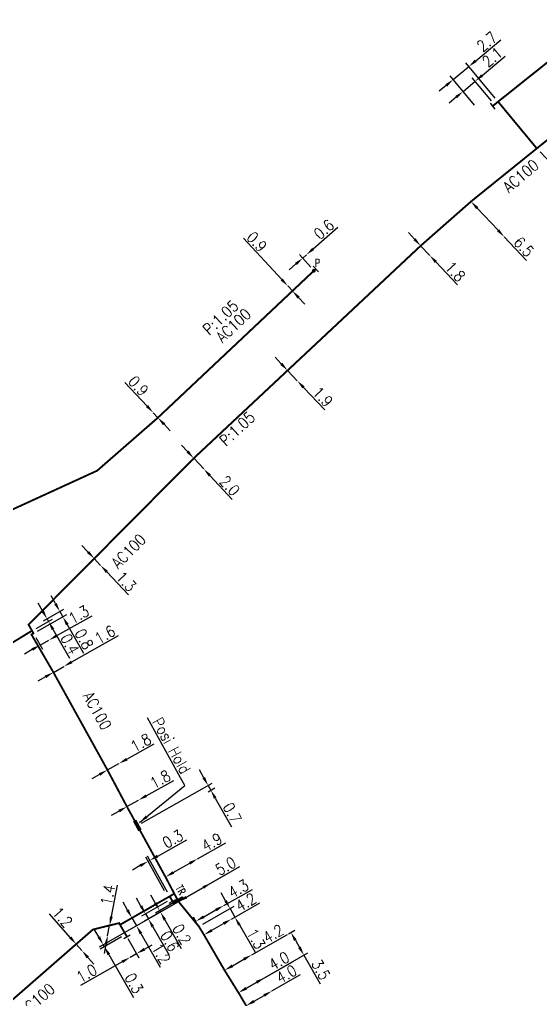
# Model space of a CAD drawing. Header units: millimetres. Extents: x 160996 to 162003, y 120996 to 122000.
# Drawn here: x 161565.8 to 161635.1, y 121323.9 to 121454.3 of the extents above; entities that cross this region are included whole.
import ezdxf
from ezdxf.enums import TextEntityAlignment as Align

# ---------------------------------------------------------------- set-up
doc = ezdxf.new("R2010")
doc.units = ezdxf.units.MM
doc.header["$PDMODE"] = 34
doc.linetypes.add('L_25_AP', pattern=[2000, 1000, 1000])
doc.linetypes.add('L_25_PE', pattern=[2000, 1000, 1000])
doc.layers.get('0').update_dxf_attribs({"linetype": 'CONTINUOUS'})
doc.layers.get('Defpoints').update_dxf_attribs({"linetype": 'CONTINUOUS'})
for name, color, linetype in [('L_150', 1, 'CONTINUOUS'), ('L_300', 7, 'CONTINUOUS'), ('L_340', 7, 'CONTINUOUS')]:
    doc.layers.add(name, color=color, linetype=linetype)
doc.styles.add('G_ROMANS', font='ROMANS.SHX', dxfattribs={"width": 0.75})
doc.styles.get("Standard").update_dxf_attribs({"font": 'romans.shx', "width": 0.85})
doc.dimstyles.get("Standard").update_dxf_attribs({"dimtxt": 1.5, "dimasz": 1.2, "dimexe": 0.625, "dimexo": 0.625, "dimgap": 0.25, "dimtad": 1, "dimdec": 1, "dimzin": 0, "dimdsep": 46, "dimtxsty": 'Standard', "dimcen": -0.5, "dimadec": 0, "dimazin": 0, "dimtfac": 1, "dimtdec": 1, "dimtmove": 0, "dimatfit": 3, "dimfxl": 0, "dimtolj": 1, "dimtzin": 0, "dimarcsym": 0})

# ---------------------------------------------------------------- blocks, each defined once
blk = doc.blocks.new('L_340_19')
at = {"linetype": 'Continuous'}
blk.add_hatch(color=0, dxfattribs=at).paths.add_polyline_path([(0.12, 0.75), (-0.12, 0.75), (-0.12, -0.75), (0.12, -0.75)])
at = {"color": 0, "linetype": 'Continuous'}
blk.add_lwpolyline([(-0.12, 0.75), (0.12, 0.75), (0.12, -0.75), (-0.12, -0.75)], close=True, dxfattribs=at)
at = {"color": 0, "linetype": 'Continuous', "width": 0.75}
for tag, height, flags, p in [('TR', 1, 8, (0, 1.98)), ('DEF_LEG', 1.2, 3, (0, -5)), ('DEF_COUP', 1.2, 3, (0, -7.5)), ('DEF_TYPE', 1.2, 3, (0, -10))]:
    blk.add_attdef(tag, text='', height=height, dxfattribs=dict(at, flags=flags)).set_placement(p, align=Align.MIDDLE)
blk = doc.blocks.new('L_340_07')
at = {"color": 0, "linetype": 'Continuous', "const_width": 0.25, "flags": 128}
blk.add_lwpolyline([(0, 0), (0.35, 0)], dxfattribs=at)
at = {"color": 0, "linetype": 'Continuous', "flags": 128}
blk.add_lwpolyline([(0.35, -0.5), (0.35, 0.5)], dxfattribs=at)
at = {"color": 0, "linetype": 'Continuous', "width": 0.75, "flags": 3}
for tag, p in [('DEF_LEG', (0.72, -3.47)), ('DEF_COUP', (0.72, -5.97)), ('DEF_TYPE', (0.72, -8.47))]:
    blk.add_attdef(tag, text='', height=1.2, dxfattribs=at).set_placement(p, align=Align.MIDDLE)
blk = doc.blocks.new('L_340_02')
at = {"color": 0, "linetype": 'Continuous'}
blk.add_solid([(-0.75, 0.25), (0.75, 0.25), (-0.75, -0.25), (0.75, -0.25)], dxfattribs=at)
at = {"color": 0, "linetype": 'Continuous', "width": 0.75, "flags": 3}
for tag, p in [('DEF_LEG', (0, -4.75)), ('DEF_COUP', (0, -7.25)), ('DEF_TYPE', (0, -9.75))]:
    blk.add_attdef(tag, text='', height=1.2, dxfattribs=at).set_placement(p, align=Align.MIDDLE)
blk = doc.blocks.new('*D1077')
at = {"layer": 'Defpoints', "color": 0, "linetype": 'Continuous', "transparency": 16777216}
for p in [(161579.05, 121355.27), (161579.05, 121355.27), (161577.52, 121354.42)]:
    blk.add_point(p, dxfattribs=at)
at = {"layer": 'L_150', "color": 0, "linetype": 'Continuous', "lineweight": -2, "transparency": 16777216}
for p, q in [((161580.1, 121355.86), (161583.75, 121357.9)), ((161577.52, 121354.42), (161579.05, 121355.27)), ((161576.48, 121353.83), (161575.43, 121353.24))]:
    blk.add_line(p, q, dxfattribs=at)
at = {"layer": 'L_150', "color": 0, "linetype": 'Continuous', "transparency": 16777216}
for points in [[(161580, 121356.03), (161580.19, 121355.68), (161579.05, 121355.27)], [(161576.38, 121354), (161576.57, 121353.66), (161577.52, 121354.42)]]:
    blk.add_solid(points, dxfattribs=at)
at = {"layer": 'L_150', "color": 0, "linetype": 'Continuous', "transparency": 16777216, "insert": (161581.96, 121358.05), "char_height": 1.5, "attachment_point": 5, "rotation": 29.2342}
blk.add_mtext('\\A1;1.8', dxfattribs=at)
blk = doc.blocks.new('*D1078')
at = {"layer": 'Defpoints', "color": 0, "linetype": 'Continuous', "transparency": 16777216}
for p in [(161580.11, 121349.54), (161581.64, 121350.4), (161581.64, 121350.4)]:
    blk.add_point(p, dxfattribs=at)
at = {"layer": 'L_150', "color": 0, "linetype": 'Continuous', "lineweight": -2, "transparency": 16777216}
for p, q in [((161582.69, 121350.99), (161586.34, 121353.04)), ((161580.11, 121349.54), (161581.64, 121350.4)), ((161579.07, 121348.96), (161578.02, 121348.37))]:
    blk.add_line(p, q, dxfattribs=at)
at = {"layer": 'L_150', "color": 0, "linetype": 'Continuous', "transparency": 16777216}
for points in [[(161582.59, 121351.16), (161582.78, 121350.82), (161581.64, 121350.4)], [(161578.97, 121349.13), (161579.17, 121348.78), (161580.11, 121349.54)]]:
    blk.add_solid(points, dxfattribs=at)
at = {"layer": 'L_150', "color": 0, "linetype": 'Continuous', "transparency": 16777216, "insert": (161584.54, 121353.18), "char_height": 1.5, "attachment_point": 5, "rotation": 29.3465}
blk.add_mtext('\\A1;1.8', dxfattribs=at)
blk = doc.blocks.new('*D1079')
at = {"layer": 'Defpoints', "color": 0, "linetype": 'Continuous', "transparency": 16777216}
for p in [(161589.5, 121342.6), (161589.5, 121342.6), (161585.24, 121340.19)]:
    blk.add_point(p, dxfattribs=at)
at = {"layer": 'L_150', "color": 0, "linetype": 'Continuous', "lineweight": -2, "transparency": 16777216}
for p, q in [((161589.5, 121342.6), (161593.26, 121344.72)), ((161586.28, 121340.78), (161588.46, 121342.01))]:
    blk.add_line(p, q, dxfattribs=at)
at = {"layer": 'L_150', "color": 0, "linetype": 'Continuous', "transparency": 16777216}
for points in [[(161588.36, 121342.18), (161588.56, 121341.83), (161589.5, 121342.6)], [(161586.18, 121340.95), (161586.38, 121340.61), (161585.24, 121340.19)]]:
    blk.add_solid(points, dxfattribs=at)
at = {"layer": 'L_150', "color": 0, "linetype": 'Continuous', "transparency": 16777216, "insert": (161591.41, 121344.82), "char_height": 1.5, "attachment_point": 5, "rotation": 29.4415}
blk.add_mtext('\\A1;4.9', dxfattribs=at)
blk = doc.blocks.new('*D1080')
at = {"layer": 'Defpoints', "color": 0, "linetype": 'Continuous', "transparency": 16777216}
for p in [(161591.32, 121339.39), (161586.88, 121337.08), (161584.57, 121335.52)]:
    blk.add_point(p, dxfattribs=at)
at = {"layer": 'L_340', "color": 0, "linetype": 'Continuous', "lineweight": -2, "transparency": 16777216}
for p, q in [((161590.77, 121339.07), (161584.02, 121335.21)), ((161583.87, 121336.74), (161583.27, 121337.78)), ((161586.34, 121336.77), (161583.92, 121335.39)), ((161584.47, 121335.7), (161584.57, 121335.52)), ((161585.16, 121334.48), (161587.33, 121330.69))]:
    blk.add_line(p, q, dxfattribs=at)
at = {"layer": 'L_340', "color": 0, "linetype": 'Continuous', "transparency": 16777216}
for points in [[(161584.04, 121336.84), (161583.7, 121336.64), (161584.47, 121335.7)], [(161585.33, 121334.58), (161584.99, 121334.38), (161584.57, 121335.52)]]:
    blk.add_solid(points, dxfattribs=at)
at = {"layer": 'L_340', "color": 0, "linetype": 'Continuous', "transparency": 16777216, "insert": (161587.41, 121332.56), "char_height": 1.5, "attachment_point": 5, "rotation": 299.7795}
blk.add_mtext('\\A1;0.2', dxfattribs=at)
blk = doc.blocks.new('*D1081')
at = {"layer": 'Defpoints', "color": 0, "linetype": 'Continuous', "transparency": 16777216}
for p in [(161594.4, 121341.15), (161579.2, 121333.83), (161581.38, 121333.7)]:
    blk.add_point(p, dxfattribs=at)
at = {"layer": 'L_150', "color": 0, "linetype": 'Continuous', "lineweight": -2, "transparency": 16777216}
for p, q in [((161593.86, 121340.84), (161580.84, 121333.39)), ((161580.19, 121335.78), (161579.59, 121336.82)), ((161579.74, 121334.14), (161581.33, 121335.05)), ((161580.78, 121334.74), (161581.38, 121333.7)), ((161581.97, 121332.66), (161584.54, 121328.18))]:
    blk.add_line(p, q, dxfattribs=at)
at = {"layer": 'L_150', "color": 0, "linetype": 'Continuous', "transparency": 16777216}
for points in [[(161580.36, 121335.88), (161580.01, 121335.68), (161580.78, 121334.74)], [(161582.15, 121332.76), (161581.8, 121332.56), (161581.38, 121333.7)]]:
    blk.add_solid(points, dxfattribs=at)
at = {"layer": 'L_150', "color": 0, "linetype": 'Continuous', "transparency": 16777216, "insert": (161584.66, 121329.98), "char_height": 1.5, "attachment_point": 5, "rotation": 299.7795}
blk.add_mtext('\\A1;1.2', dxfattribs=at)
blk = doc.blocks.new('*D1082')
at = {"layer": 'Defpoints', "color": 0, "linetype": 'Continuous', "transparency": 16777216}
for p in [(161591.32, 121339.39), (161586, 121337.24), (161582.96, 121334.61)]:
    blk.add_point(p, dxfattribs=at)
at = {"layer": 'L_340', "color": 0, "linetype": 'Continuous', "lineweight": -2, "transparency": 16777216}
for p, q in [((161590.77, 121339.07), (161582.42, 121334.29)), ((161581.98, 121336.32), (161581.39, 121337.36)), ((161585.46, 121336.93), (161582.04, 121334.97)), ((161582.58, 121335.28), (161582.96, 121334.61)), ((161583.56, 121333.56), (161585.73, 121329.77))]:
    blk.add_line(p, q, dxfattribs=at)
at = {"layer": 'L_340', "color": 0, "linetype": 'Continuous', "transparency": 16777216}
for points in [[(161582.16, 121336.42), (161581.81, 121336.22), (161582.58, 121335.28)], [(161583.73, 121333.66), (161583.39, 121333.46), (161582.96, 121334.61)]]:
    blk.add_solid(points, dxfattribs=at)
at = {"layer": 'L_340', "color": 0, "linetype": 'Continuous', "transparency": 16777216, "insert": (161585.81, 121331.64), "char_height": 1.5, "attachment_point": 5, "rotation": 299.7795}
blk.add_mtext('\\A1;0.6', dxfattribs=at)
blk = doc.blocks.new('*D1083')
at = {"layer": 'Defpoints', "color": 0, "linetype": 'Continuous', "transparency": 16777216}
for p in [(161577.81, 121333.74), (161577.54, 121332.37), (161577.54, 121332.37)]:
    blk.add_point(p, dxfattribs=at)
at = {"layer": 'L_150', "color": 0, "linetype": 'Continuous', "lineweight": -2, "transparency": 16777216}
for p, q in [((161578.04, 121334.92), (161578.85, 121339.09)), ((161577.54, 121332.37), (161577.81, 121333.74)), ((161577.31, 121331.19), (161577.08, 121330.01))]:
    blk.add_line(p, q, dxfattribs=at)
at = {"layer": 'L_150', "color": 0, "linetype": 'Continuous', "transparency": 16777216}
for points in [[(161577.84, 121334.96), (161578.23, 121334.88), (161577.81, 121333.74)], [(161577.11, 121331.23), (161577.51, 121331.15), (161577.54, 121332.37)]]:
    blk.add_solid(points, dxfattribs=at)
at = {"layer": 'L_150', "color": 0, "linetype": 'Continuous', "transparency": 16777216, "insert": (161577.58, 121337.79), "char_height": 1.5, "attachment_point": 5, "rotation": 78.977}
blk.add_mtext('\\A1;1.4', dxfattribs=at)
blk = doc.blocks.new('*D1084')
at = {"layer": 'Defpoints', "color": 0, "linetype": 'Continuous', "transparency": 16777216}
for p in [(161579.95, 121332.53), (161580.53, 121329.49), (161580.53, 121329.49)]:
    blk.add_point(p, dxfattribs=at)
at = {"layer": 'L_340', "color": 0, "linetype": 'Continuous', "lineweight": -2, "transparency": 16777216}
for p, q in [((161580.25, 121331.99), (161581.7, 121329.44)), ((161581.39, 121329.98), (161580.53, 121329.49)), ((161582.44, 121330.58), (161583.48, 121331.17)), ((161579.48, 121328.9), (161573.94, 121325.75))]:
    blk.add_line(p, q, dxfattribs=at)
at = {"layer": 'L_340', "color": 0, "linetype": 'Continuous', "transparency": 16777216}
for points in [[(161582.34, 121330.75), (161582.54, 121330.4), (161581.39, 121329.98)], [(161579.39, 121329.07), (161579.58, 121328.73), (161580.53, 121329.49)]]:
    blk.add_solid(points, dxfattribs=at)
at = {"layer": 'L_340', "color": 0, "linetype": 'Continuous', "transparency": 16777216, "insert": (161574.74, 121327.36), "char_height": 1.5, "attachment_point": 5, "rotation": 29.5924}
blk.add_mtext('\\A1;1.0', dxfattribs=at)
blk = doc.blocks.new('*D1085')
at = {"layer": 'Defpoints', "color": 0, "linetype": 'Continuous', "transparency": 16777216}
for p in [(161593.86, 121340.84), (161579.95, 121332.53), (161576.96, 121331.17)]:
    blk.add_point(p, dxfattribs=at)
at = {"layer": 'L_340', "color": 0, "linetype": 'Continuous', "lineweight": -2, "transparency": 16777216}
for p, q in [((161593.32, 121340.53), (161576.42, 121330.86)), ((161576.37, 121332.21), (161575.77, 121333.25)), ((161579.4, 121332.22), (161576.57, 121330.6)), ((161576.96, 121331.17), (161577.11, 121330.91)), ((161577.71, 121329.87), (161580.97, 121324.17))]:
    blk.add_line(p, q, dxfattribs=at)
at = {"layer": 'L_340', "color": 0, "linetype": 'Continuous', "transparency": 16777216}
for points in [[(161576.54, 121332.31), (161576.19, 121332.11), (161576.96, 121331.17)], [(161577.88, 121329.97), (161577.53, 121329.77), (161577.11, 121330.91)]]:
    blk.add_solid(points, dxfattribs=at)
at = {"layer": 'L_340', "color": 0, "linetype": 'Continuous', "transparency": 16777216, "insert": (161581.05, 121326.04), "char_height": 1.5, "attachment_point": 5, "rotation": 299.7795}
blk.add_mtext('\\A1;0.3', dxfattribs=at)
blk = doc.blocks.new('*D1086')
at = {"layer": 'Defpoints', "color": 0, "linetype": 'Continuous', "transparency": 16777216}
for p in [(161591.32, 121339.39), (161591.32, 121339.39), (161586.98, 121336.9)]:
    blk.add_point(p, dxfattribs=at)
at = {"layer": 'L_150', "color": 0, "linetype": 'Continuous', "lineweight": -2, "transparency": 16777216}
for p, q in [((161591.32, 121339.39), (161595.11, 121341.56)), ((161588.02, 121337.5), (161590.28, 121338.79))]:
    blk.add_line(p, q, dxfattribs=at)
at = {"layer": 'L_150', "color": 0, "linetype": 'Continuous', "transparency": 16777216}
for points in [[(161590.18, 121338.96), (161590.37, 121338.62), (161591.32, 121339.39)], [(161587.92, 121337.67), (161588.12, 121337.32), (161586.98, 121336.9)]]:
    blk.add_solid(points, dxfattribs=at)
at = {"layer": 'L_150', "color": 0, "linetype": 'Continuous', "transparency": 16777216, "insert": (161593.24, 121341.64), "char_height": 1.5, "attachment_point": 5, "rotation": 29.7795}
blk.add_mtext('\\A1;5.0', dxfattribs=at)
blk = doc.blocks.new('*D1087')
at = {"layer": 'Defpoints', "color": 0, "linetype": 'Continuous', "transparency": 16777216}
for p in [(161594.01, 121334.58), (161594.01, 121334.58), (161590.36, 121332.49)]:
    blk.add_point(p, dxfattribs=at)
at = {"layer": 'L_150', "color": 0, "linetype": 'Continuous', "lineweight": -2, "transparency": 16777216}
for p, q in [((161594.01, 121334.58), (161597.8, 121336.75)), ((161591.4, 121333.09), (161592.97, 121333.98))]:
    blk.add_line(p, q, dxfattribs=at)
at = {"layer": 'L_150', "color": 0, "linetype": 'Continuous', "transparency": 16777216}
for points in [[(161592.87, 121334.16), (161593.07, 121333.81), (161594.01, 121334.58)], [(161591.31, 121333.26), (161591.5, 121332.91), (161590.36, 121332.49)]]:
    blk.add_solid(points, dxfattribs=at)
at = {"layer": 'L_150', "color": 0, "linetype": 'Continuous', "transparency": 16777216, "insert": (161595.93, 121336.83), "char_height": 1.5, "attachment_point": 5, "rotation": 29.7795}
blk.add_mtext('\\A1;4.2', dxfattribs=at)
blk = doc.blocks.new('*D1088')
at = {"layer": 'Defpoints', "color": 0, "linetype": 'Continuous', "transparency": 16777216}
for p in [(161594.47, 121334.84), (161594.47, 121334.84), (161589.68, 121333.6)]:
    blk.add_point(p, dxfattribs=at)
at = {"layer": 'L_150', "color": 0, "linetype": 'Continuous', "lineweight": -2, "transparency": 16777216}
for p, q in [((161593.23, 121337.02), (161592.63, 121338.06)), ((161590.22, 121333.91), (161594.37, 121336.29)), ((161593.83, 121335.98), (161594.47, 121334.84)), ((161595.07, 121333.8), (161597.15, 121330.17))]:
    blk.add_line(p, q, dxfattribs=at)
at = {"layer": 'L_150', "color": 0, "linetype": 'Continuous', "transparency": 16777216}
for points in [[(161593.4, 121337.12), (161593.06, 121336.92), (161593.83, 121335.98)], [(161595.24, 121333.9), (161594.9, 121333.7), (161594.47, 121334.84)]]:
    blk.add_solid(points, dxfattribs=at)
at = {"layer": 'L_150', "color": 0, "linetype": 'Continuous', "transparency": 16777216, "insert": (161597.28, 121331.96), "char_height": 1.5, "attachment_point": 5, "rotation": 299.7795}
blk.add_mtext('\\A1;1.3', dxfattribs=at)
blk = doc.blocks.new('*D1089')
at = {"layer": 'Defpoints', "color": 0, "linetype": 'Continuous', "transparency": 16777216}
for p in [(161593, 121336.38), (161593, 121336.38), (161589.68, 121333.6)]:
    blk.add_point(p, dxfattribs=at)
at = {"layer": 'L_150', "color": 0, "linetype": 'Continuous', "lineweight": -2, "transparency": 16777216}
for p, q in [((161593, 121336.38), (161596.81, 121338.52)), ((161590.33, 121334.89), (161591.95, 121335.8)), ((161589.37, 121334.15), (161588.98, 121334.85))]:
    blk.add_line(p, q, dxfattribs=at)
at = {"layer": 'L_150', "color": 0, "linetype": 'Continuous', "transparency": 16777216}
for points in [[(161591.85, 121335.97), (161592.05, 121335.62), (161593, 121336.38)], [(161590.24, 121335.07), (161590.43, 121334.72), (161589.29, 121334.31)]]:
    blk.add_solid(points, dxfattribs=at)
at = {"layer": 'L_150', "color": 0, "linetype": 'Continuous', "transparency": 16777216, "insert": (161594.94, 121338.62), "char_height": 1.5, "attachment_point": 5, "rotation": 29.2461}
blk.add_mtext('\\A1;4.3', dxfattribs=at)
blk = doc.blocks.new('*D1090')
at = {"layer": 'Defpoints', "color": 0, "linetype": 'Continuous', "transparency": 16777216}
for p in [(161596.71, 121329.83), (161596.71, 121329.83), (161593.1, 121327.77)]:
    blk.add_point(p, dxfattribs=at)
at = {"layer": 'L_150', "color": 0, "linetype": 'Continuous', "lineweight": -2, "transparency": 16777216}
for p, q in [((161596.71, 121329.83), (161601.47, 121332.55)), ((161594.15, 121328.37), (161595.66, 121329.24))]:
    blk.add_line(p, q, dxfattribs=at)
at = {"layer": 'L_150', "color": 0, "linetype": 'Continuous', "transparency": 16777216}
for points in [[(161595.57, 121329.41), (161595.76, 121329.06), (161596.71, 121329.83)], [(161594.05, 121328.54), (161594.25, 121328.19), (161593.1, 121327.77)]]:
    blk.add_solid(points, dxfattribs=at)
at = {"layer": 'L_150', "color": 0, "linetype": 'Continuous', "transparency": 16777216, "insert": (161599.59, 121332.64), "char_height": 1.5, "attachment_point": 5, "rotation": 29.7795}
blk.add_mtext('\\A1;4.2', dxfattribs=at)
blk = doc.blocks.new('*D1091')
at = {"layer": 'Defpoints', "color": 0, "linetype": 'Continuous', "transparency": 16777216}
for p in [(161601.92, 121332.81), (161601.05, 121332.31), (161594.95, 121324.79)]:
    blk.add_point(p, dxfattribs=at)
at = {"layer": 'L_150', "color": 0, "linetype": 'Continuous', "lineweight": -2, "transparency": 16777216}
for p, q in [((161601.59, 121332.63), (161602.46, 121333.13)), ((161602.52, 121331.77), (161603.06, 121330.82)), ((161595.49, 121325.1), (161604.2, 121330.09)), ((161603.66, 121329.78), (161605.83, 121325.98))]:
    blk.add_line(p, q, dxfattribs=at)
at = {"layer": 'L_150', "color": 0, "linetype": 'Continuous', "transparency": 16777216}
for points in [[(161602.69, 121331.87), (161602.34, 121331.67), (161601.92, 121332.81)], [(161603.24, 121330.92), (161602.89, 121330.72), (161603.66, 121329.78)]]:
    blk.add_solid(points, dxfattribs=at)
at = {"layer": 'L_150', "color": 0, "linetype": 'Continuous', "transparency": 16777216, "insert": (161605.91, 121327.86), "char_height": 1.5, "attachment_point": 5, "rotation": 299.7795}
blk.add_mtext('\\A1;3.5', dxfattribs=at)
blk = doc.blocks.new('*D1092')
at = {"layer": 'Defpoints', "color": 0, "linetype": 'Continuous', "transparency": 16777216}
for p in [(161598.42, 121326.78), (161598.42, 121326.78), (161594.95, 121324.79)]:
    blk.add_point(p, dxfattribs=at)
at = {"layer": 'L_150', "color": 0, "linetype": 'Continuous', "lineweight": -2, "transparency": 16777216}
for p, q in [((161598.42, 121326.78), (161602.21, 121328.95)), ((161595.99, 121325.39), (161597.38, 121326.18)), ((161598.73, 121326.24), (161598.73, 121326.24)), ((161595.26, 121324.25), (161595.26, 121324.25))]:
    blk.add_line(p, q, dxfattribs=at)
at = {"layer": 'L_150', "color": 0, "linetype": 'Continuous', "transparency": 16777216}
for points in [[(161597.28, 121326.36), (161597.48, 121326.01), (161598.42, 121326.78)], [(161595.89, 121325.56), (161596.09, 121325.21), (161594.95, 121324.79)]]:
    blk.add_solid(points, dxfattribs=at)
at = {"layer": 'L_150', "color": 0, "linetype": 'Continuous', "transparency": 16777216, "insert": (161600.34, 121329.03), "char_height": 1.5, "attachment_point": 5, "rotation": 29.7795}
blk.add_mtext('\\A1;4.0', dxfattribs=at)
blk = doc.blocks.new('*D1093')
at = {"layer": 'Defpoints', "color": 0, "linetype": 'Continuous', "transparency": 16777216}
for p in [(161599.41, 121325.02), (161599.41, 121325.02), (161595.98, 121323.06)]:
    blk.add_point(p, dxfattribs=at)
at = {"layer": 'L_150', "color": 0, "linetype": 'Continuous', "lineweight": -2, "transparency": 16777216}
for p, q in [((161599.41, 121325.02), (161603.2, 121327.19)), ((161597.02, 121323.65), (161598.36, 121324.42))]:
    blk.add_line(p, q, dxfattribs=at)
at = {"layer": 'L_150', "color": 0, "linetype": 'Continuous', "transparency": 16777216}
for points in [[(161598.26, 121324.59), (161598.46, 121324.25), (161599.41, 121325.02)], [(161596.92, 121323.83), (161597.12, 121323.48), (161595.98, 121323.06)]]:
    blk.add_solid(points, dxfattribs=at)
at = {"layer": 'L_150', "color": 0, "linetype": 'Continuous', "transparency": 16777216, "insert": (161601.33, 121327.27), "char_height": 1.5, "attachment_point": 5, "rotation": 29.7795}
blk.add_mtext('\\A1;4.0', dxfattribs=at)
blk = doc.blocks.new('*D1126')
at = {"layer": 'Defpoints', "color": 0, "linetype": 'Continuous', "transparency": 16777216}
for p in [(161573.36, 121331.25), (161574.12, 121330.39), (161574.12, 121330.39)]:
    blk.add_point(p, dxfattribs=at)
at = {"layer": 'L_150', "color": 0, "linetype": 'Continuous', "lineweight": -2, "transparency": 16777216}
for p, q in [((161572.57, 121332.15), (161569.8, 121335.3)), ((161574.12, 121330.39), (161573.36, 121331.25)), ((161574.59, 121330.8), (161574.59, 121330.8)), ((161574.91, 121329.48), (161575.7, 121328.58))]:
    blk.add_line(p, q, dxfattribs=at)
at = {"layer": 'L_150', "color": 0, "linetype": 'Continuous', "transparency": 16777216}
for points in [[(161572.72, 121332.28), (161572.42, 121332.02), (161573.36, 121331.25)], [(161575.06, 121329.62), (161574.76, 121329.35), (161574.12, 121330.39)]]:
    blk.add_solid(points, dxfattribs=at)
at = {"layer": 'L_150', "color": 0, "linetype": 'Continuous', "transparency": 16777216, "insert": (161571.54, 121334.83), "char_height": 1.5, "attachment_point": 5, "rotation": 311.3251}
blk.add_mtext('\\A1;1.2', dxfattribs=at)
blk = doc.blocks.new('*D1129')
at = {"layer": 'Defpoints', "color": 0, "linetype": 'Continuous', "transparency": 16777216}
for p in [(161582.93, 121342.27), (161585.4, 121337.8), (161585.8, 121337.61)]:
    blk.add_point(p, dxfattribs=at)
at = {"layer": 'L_150', "color": 0, "linetype": 'Continuous', "lineweight": -2, "transparency": 16777216}
for p, q in [((161584.2, 121342.97), (161588.1, 121345.13)), ((161585.1, 121338.35), (161582.63, 121342.81)), ((161585.49, 121338.16), (161582.85, 121342.94)), ((161582.93, 121342.27), (161583.15, 121342.39)), ((161581.88, 121341.69), (161580.83, 121341.1))]:
    blk.add_line(p, q, dxfattribs=at)
at = {"layer": 'L_150', "color": 0, "linetype": 'Continuous', "transparency": 16777216}
for points in [[(161584.1, 121343.15), (161584.3, 121342.8), (161583.15, 121342.39)], [(161581.78, 121341.86), (161581.98, 121341.51), (161582.93, 121342.27)]]:
    blk.add_solid(points, dxfattribs=at)
at = {"layer": 'L_150', "color": 0, "linetype": 'Continuous', "transparency": 16777216, "insert": (161586.22, 121345.24), "char_height": 1.5, "attachment_point": 5, "rotation": 28.9805}
blk.add_mtext('\\A1;0.3', dxfattribs=at)
blk = doc.blocks.new('*D1385')
at = {"layer": 'Defpoints', "color": 0, "linetype": 'Continuous', "transparency": 16777216}
for p in [(161583.62, 121401.95), (161583.62, 121401.95), (161584.23, 121401.29)]:
    blk.add_point(p, dxfattribs=at)
at = {"layer": 'L_150', "color": 0, "linetype": 'Continuous', "lineweight": -2, "transparency": 16777216}
for p, q in [((161582.8, 121402.82), (161579.85, 121405.97)), ((161584.23, 121401.29), (161583.62, 121401.95)), ((161583.16, 121401.52), (161583.16, 121401.52)), ((161583.78, 121400.86), (161583.78, 121400.86)), ((161585.05, 121400.42), (161585.87, 121399.54))]:
    blk.add_line(p, q, dxfattribs=at)
at = {"layer": 'L_150', "color": 0, "linetype": 'Continuous', "transparency": 16777216}
for points in [[(161582.94, 121402.96), (161582.65, 121402.69), (161583.62, 121401.95)], [(161585.2, 121400.55), (161584.91, 121400.28), (161584.23, 121401.29)]]:
    blk.add_solid(points, dxfattribs=at)
at = {"layer": 'L_150', "color": 0, "linetype": 'Continuous', "transparency": 16777216, "insert": (161581.64, 121405.52), "char_height": 1.5, "attachment_point": 5, "rotation": 313.1374}
blk.add_mtext('\\A1;0.9', dxfattribs=at)
blk = doc.blocks.new('*D1386')
at = {"layer": 'Defpoints', "color": 0, "linetype": 'Continuous', "transparency": 16777216}
for p in [(161601.51, 121418.81), (161601.51, 121418.81), (161602.13, 121418.15)]:
    blk.add_point(p, dxfattribs=at)
at = {"layer": 'L_150', "color": 0, "linetype": 'Continuous', "lineweight": -2, "transparency": 16777216}
for p, q in [((161600.7, 121419.69), (161595.61, 121425.16)), ((161602.13, 121418.15), (161601.51, 121418.81)), ((161601.97, 121419.24), (161601.97, 121419.24)), ((161602.58, 121418.58), (161602.58, 121418.58)), ((161602.94, 121417.27), (161603.76, 121416.39))]:
    blk.add_line(p, q, dxfattribs=at)
at = {"layer": 'L_150', "color": 0, "linetype": 'Continuous', "transparency": 16777216}
for points in [[(161600.84, 121419.82), (161600.55, 121419.55), (161601.51, 121418.81)], [(161603.09, 121417.41), (161602.8, 121417.14), (161602.13, 121418.15)]]:
    blk.add_solid(points, dxfattribs=at)
at = {"layer": 'L_150', "color": 0, "linetype": 'Continuous', "transparency": 16777216, "insert": (161597.4, 121424.7), "char_height": 1.5, "attachment_point": 5, "rotation": 312.9115}
blk.add_mtext('\\A1;0.9', dxfattribs=at)
blk = doc.blocks.new('*D1387')
at = {"layer": 'Defpoints', "color": 0, "linetype": 'Continuous', "transparency": 16777216}
for p in [(161603.99, 121422.96), (161603.99, 121422.96), (161604.98, 121420.84)]:
    blk.add_point(p, dxfattribs=at)
at = {"layer": 'L_340', "color": 0, "linetype": 'Continuous', "lineweight": -2, "transparency": 16777216}
for p, q in [((161604.89, 121423.75), (161608.18, 121426.64)), ((161604.57, 121421.31), (161603.09, 121423)), ((161603.5, 121422.53), (161603.99, 121422.96)), ((161602.6, 121421.74), (161601.7, 121420.95))]:
    blk.add_line(p, q, dxfattribs=at)
at = {"layer": 'L_340', "color": 0, "linetype": 'Continuous', "transparency": 16777216}
for points in [[(161604.76, 121423.9), (161605.02, 121423.6), (161603.99, 121422.96)], [(161602.47, 121421.89), (161602.73, 121421.59), (161603.5, 121422.53)]]:
    blk.add_solid(points, dxfattribs=at)
at = {"layer": 'L_340', "color": 0, "linetype": 'Continuous', "transparency": 16777216, "insert": (161606.32, 121426.34), "char_height": 1.5, "attachment_point": 5, "rotation": 41.3001}
blk.add_mtext('\\A1;0.6', dxfattribs=at)
blk = doc.blocks.new('*D1388')
at = {"layer": 'Defpoints', "color": 0, "linetype": 'Continuous', "transparency": 16777216}
for p in [(161569.48, 121374.53), (161568.46, 121373.96), (161567.48, 121372.95)]:
    blk.add_point(p, dxfattribs=at)
at = {"layer": 'L_150', "color": 0, "linetype": 'Continuous', "lineweight": -2, "transparency": 16777216}
for p, q in [((161568.89, 121375.58), (161568.3, 121376.62)), ((161568.03, 121373.26), (161570.22, 121374.49)), ((161569.01, 121374.27), (161570.02, 121374.84)), ((161569.48, 121374.53), (161569.68, 121374.19)), ((161570.27, 121373.14), (161572.45, 121369.28))]:
    blk.add_line(p, q, dxfattribs=at)
at = {"layer": 'L_150', "color": 0, "linetype": 'Continuous', "transparency": 16777216}
for points in [[(161569.06, 121375.68), (161568.71, 121375.48), (161569.48, 121374.53)], [(161570.44, 121373.24), (161570.09, 121373.04), (161569.68, 121374.19)]]:
    blk.add_solid(points, dxfattribs=at)
at = {"layer": 'L_150', "color": 0, "linetype": 'Continuous', "transparency": 16777216, "insert": (161572.52, 121371.18), "char_height": 1.5, "attachment_point": 5, "rotation": 299.469}
blk.add_mtext('\\A1;0.4', dxfattribs=at)
blk = doc.blocks.new('*D1389')
at = {"layer": 'Defpoints', "color": 0, "linetype": 'Continuous', "transparency": 16777216}
for p in [(161571.19, 121375.5), (161568.46, 121373.96), (161567.68, 121372.6)]:
    blk.add_point(p, dxfattribs=at)
at = {"layer": 'L_150', "color": 0, "linetype": 'Continuous', "lineweight": -2, "transparency": 16777216}
for p, q in [((161570.6, 121376.55), (161570.01, 121377.59)), ((161569.01, 121374.27), (161571.73, 121375.81)), ((161568.22, 121372.91), (161572.13, 121375.11)), ((161571.19, 121375.5), (161571.58, 121374.8)), ((161572.17, 121373.76), (161574.32, 121369.95))]:
    blk.add_line(p, q, dxfattribs=at)
at = {"layer": 'L_150', "color": 0, "linetype": 'Continuous', "transparency": 16777216}
for points in [[(161570.77, 121376.64), (161570.43, 121376.45), (161571.19, 121375.5)], [(161572.35, 121373.86), (161572, 121373.66), (161571.58, 121374.8)]]:
    blk.add_solid(points, dxfattribs=at)
at = {"layer": 'L_150', "color": 0, "linetype": 'Continuous', "transparency": 16777216, "insert": (161574.41, 121371.83), "char_height": 1.5, "attachment_point": 5, "rotation": 299.469}
blk.add_mtext('\\A1;0.8', dxfattribs=at)
blk = doc.blocks.new('*D1390')
at = {"layer": 'Defpoints', "color": 0, "linetype": 'Continuous', "transparency": 16777216}
for p in [(161567.68, 121372.6), (161569.74, 121371.7), (161569.74, 121371.7)]:
    blk.add_point(p, dxfattribs=at)
at = {"layer": 'L_150', "color": 0, "linetype": 'Continuous', "lineweight": -2, "transparency": 16777216}
for p, q in [((161570.78, 121372.29), (161575.5, 121374.95)), ((161567.99, 121372.06), (161568.87, 121370.49)), ((161568.56, 121371.04), (161569.74, 121371.7)), ((161567.52, 121370.44), (161566.47, 121369.85))]:
    blk.add_line(p, q, dxfattribs=at)
at = {"layer": 'L_150', "color": 0, "linetype": 'Continuous', "transparency": 16777216}
for points in [[(161570.69, 121372.46), (161570.88, 121372.12), (161569.74, 121371.7)], [(161567.42, 121370.62), (161567.62, 121370.27), (161568.56, 121371.04)]]:
    blk.add_solid(points, dxfattribs=at)
at = {"layer": 'L_150', "color": 0, "linetype": 'Continuous', "transparency": 16777216, "insert": (161573.71, 121375.09), "char_height": 1.5, "attachment_point": 5, "rotation": 29.469}
blk.add_mtext('\\A1;1.3', dxfattribs=at)
blk = doc.blocks.new('*D1391')
at = {"layer": 'Defpoints', "color": 0, "linetype": 'Continuous', "transparency": 16777216}
for p in [(161571.72, 121368.2), (161571.72, 121368.2), (161570.33, 121367.41)]:
    blk.add_point(p, dxfattribs=at)
at = {"layer": 'L_150', "color": 0, "linetype": 'Continuous', "lineweight": -2, "transparency": 16777216}
for p, q in [((161572.76, 121368.79), (161578.98, 121372.3)), ((161570.33, 121367.41), (161571.72, 121368.2)), ((161569.28, 121366.82), (161568.24, 121366.23))]:
    blk.add_line(p, q, dxfattribs=at)
at = {"layer": 'L_150', "color": 0, "linetype": 'Continuous', "transparency": 16777216}
for points in [[(161572.67, 121368.96), (161572.86, 121368.61), (161571.72, 121368.2)], [(161569.18, 121366.99), (161569.38, 121366.65), (161570.33, 121367.41)]]:
    blk.add_solid(points, dxfattribs=at)
at = {"layer": 'L_150', "color": 0, "linetype": 'Continuous', "transparency": 16777216, "insert": (161577.18, 121372.43), "char_height": 1.5, "attachment_point": 5, "rotation": 29.469}
blk.add_mtext('\\A1;1.6', dxfattribs=at)
blk = doc.blocks.new('*D1392')
at = {"layer": 'Defpoints', "color": 0, "linetype": 'Continuous', "transparency": 16777216}
for p in [(161575.76, 121382.55), (161576.61, 121381.64), (161576.61, 121381.64)]:
    blk.add_point(p, dxfattribs=at)
at = {"layer": 'L_150', "color": 0, "linetype": 'Continuous', "lineweight": -2, "transparency": 16777216}
for p, q in [((161574.93, 121383.43), (161574.11, 121384.3)), ((161575.76, 121382.55), (161576.61, 121381.64)), ((161577.44, 121380.77), (161580.31, 121377.72))]:
    blk.add_line(p, q, dxfattribs=at)
at = {"layer": 'L_150', "color": 0, "linetype": 'Continuous', "transparency": 16777216}
for points in [[(161575.08, 121383.56), (161574.79, 121383.29), (161575.76, 121382.55)], [(161577.58, 121380.91), (161577.29, 121380.63), (161576.61, 121381.64)]]:
    blk.add_solid(points, dxfattribs=at)
at = {"layer": 'L_150', "color": 0, "linetype": 'Continuous', "transparency": 16777216, "insert": (161580.01, 121379.5), "char_height": 1.5, "attachment_point": 5, "rotation": 313.3112}
blk.add_mtext('\\A1;1.3', dxfattribs=at)
blk = doc.blocks.new('*D1393')
at = {"layer": 'Defpoints', "color": 0, "linetype": 'Continuous', "transparency": 16777216}
for p in [(161589, 121395.89), (161590.33, 121394.47), (161590.33, 121394.47)]:
    blk.add_point(p, dxfattribs=at)
at = {"layer": 'L_150', "color": 0, "linetype": 'Continuous', "lineweight": -2, "transparency": 16777216}
for p, q in [((161588.18, 121396.77), (161587.37, 121397.65)), ((161589, 121395.89), (161590.33, 121394.47)), ((161591.15, 121393.59), (161594.13, 121390.39))]:
    blk.add_line(p, q, dxfattribs=at)
at = {"layer": 'L_150', "color": 0, "linetype": 'Continuous', "transparency": 16777216}
for points in [[(161588.33, 121396.91), (161588.04, 121396.63), (161589, 121395.89)], [(161591.3, 121393.72), (161591.01, 121393.45), (161590.33, 121394.47)]]:
    blk.add_solid(points, dxfattribs=at)
at = {"layer": 'L_150', "color": 0, "linetype": 'Continuous', "transparency": 16777216, "insert": (161593.78, 121392.23), "char_height": 1.5, "attachment_point": 5, "rotation": 312.9987}
blk.add_mtext('\\A1;2.0', dxfattribs=at)
blk = doc.blocks.new('*D1394')
at = {"layer": 'Defpoints', "color": 0, "linetype": 'Continuous', "transparency": 16777216}
for p in [(161601.48, 121407.57), (161602.78, 121406.19), (161602.78, 121406.19)]:
    blk.add_point(p, dxfattribs=at)
at = {"layer": 'L_150', "color": 0, "linetype": 'Continuous', "lineweight": -2, "transparency": 16777216}
for p, q in [((161600.65, 121408.44), (161599.83, 121409.32)), ((161601.48, 121407.57), (161602.78, 121406.19)), ((161603.61, 121405.32), (161606.45, 121402.32))]:
    blk.add_line(p, q, dxfattribs=at)
at = {"layer": 'L_150', "color": 0, "linetype": 'Continuous', "transparency": 16777216}
for points in [[(161600.8, 121408.58), (161600.51, 121408.31), (161601.48, 121407.57)], [(161603.76, 121405.46), (161603.46, 121405.18), (161602.78, 121406.19)]]:
    blk.add_solid(points, dxfattribs=at)
at = {"layer": 'L_150', "color": 0, "linetype": 'Continuous', "transparency": 16777216, "insert": (161606.17, 121404.07), "char_height": 1.5, "attachment_point": 5, "rotation": 313.4296}
blk.add_mtext('\\A1;1.9', dxfattribs=at)
blk = doc.blocks.new('*D1395')
at = {"layer": 'Defpoints', "color": 0, "linetype": 'Continuous', "transparency": 16777216}
for p in [(161619.19, 121424.16), (161620.39, 121422.88), (161620.39, 121422.88)]:
    blk.add_point(p, dxfattribs=at)
at = {"layer": 'L_150', "color": 0, "linetype": 'Continuous', "lineweight": -2, "transparency": 16777216}
for p, q in [((161618.37, 121425.04), (161617.55, 121425.91)), ((161619.19, 121424.16), (161620.39, 121422.88)), ((161621.21, 121422.01), (161624.08, 121418.95))]:
    blk.add_line(p, q, dxfattribs=at)
at = {"layer": 'L_150', "color": 0, "linetype": 'Continuous', "transparency": 16777216}
for points in [[(161618.52, 121425.17), (161618.23, 121424.9), (161619.19, 121424.16)], [(161621.36, 121422.15), (161621.07, 121421.87), (161620.39, 121422.88)]]:
    blk.add_solid(points, dxfattribs=at)
at = {"layer": 'L_150', "color": 0, "linetype": 'Continuous', "transparency": 16777216, "insert": (161623.78, 121420.73), "char_height": 1.5, "attachment_point": 5, "rotation": 313.1631}
blk.add_mtext('\\A1;1.8', dxfattribs=at)
blk = doc.blocks.new('*D1396')
at = {"layer": 'Defpoints', "color": 0, "linetype": 'Continuous', "transparency": 16777216}
for p in [(161625.89, 121430.05), (161630.3, 121425.35), (161630.3, 121425.35)]:
    blk.add_point(p, dxfattribs=at)
at = {"layer": 'L_150', "color": 0, "linetype": 'Continuous', "lineweight": -2, "transparency": 16777216}
for p, q in [((161626.71, 121429.18), (161629.48, 121426.22)), ((161630.3, 121425.35), (161633.26, 121422.21))]:
    blk.add_line(p, q, dxfattribs=at)
at = {"layer": 'L_150', "color": 0, "linetype": 'Continuous', "transparency": 16777216}
for points in [[(161626.86, 121429.31), (161626.56, 121429.04), (161625.89, 121430.05)], [(161629.63, 121426.36), (161629.34, 121426.09), (161630.3, 121425.35)]]:
    blk.add_solid(points, dxfattribs=at)
at = {"layer": 'L_150', "color": 0, "linetype": 'Continuous', "transparency": 16777216, "insert": (161632.92, 121424.03), "char_height": 1.5, "attachment_point": 5, "rotation": 313.2164}
blk.add_mtext('\\A1;6.5', dxfattribs=at)
blk = doc.blocks.new('*D1397')
at = {"layer": 'Defpoints', "color": 0, "linetype": 'Continuous', "transparency": 16777216}
for p in [(161634.64, 121437.11), (161636.23, 121428.13), (161636.23, 121428.13)]:
    blk.add_point(p, dxfattribs=at)
at = {"layer": 'L_150', "color": 0, "linetype": 'Continuous', "lineweight": -2, "transparency": 16777216}
for p, q in [((161635.07, 121436.65), (161640.3, 121431.11)), ((161639.87, 121431.56), (161643.05, 121434.56)), ((161637.1, 121428.96), (161639, 121430.74))]:
    blk.add_line(p, q, dxfattribs=at)
at = {"layer": 'L_150', "color": 0, "linetype": 'Continuous', "transparency": 16777216}
for points in [[(161638.86, 121430.88), (161639.13, 121430.59), (161639.87, 121431.56)], [(161636.97, 121429.1), (161637.24, 121428.81), (161636.23, 121428.13)]]:
    blk.add_solid(points, dxfattribs=at)
at = {"layer": 'L_150', "color": 0, "linetype": 'Continuous', "transparency": 16777216, "insert": (161641.21, 121434.2), "char_height": 1.5, "attachment_point": 5, "rotation": 43.2896}
blk.add_mtext('\\A1;5.0', dxfattribs=at)
blk = doc.blocks.new('*D1398')
at = {"layer": 'Defpoints', "color": 0, "linetype": 'Continuous', "transparency": 16777216}
for p in [(161624.83, 121444.69), (161626.76, 121442.37), (161629.02, 121442.95)]:
    blk.add_point(p, dxfattribs=at)
at = {"layer": 'L_340', "color": 0, "linetype": 'Continuous', "lineweight": -2, "transparency": 16777216}
for p, q in [((161627.36, 121446.81), (161630.44, 121449.38)), ((161624.83, 121444.69), (161626.44, 121446.04)), ((161628.62, 121443.43), (161626.04, 121446.52)), ((161626.36, 121442.85), (161624.43, 121445.17)), ((161623.91, 121443.92), (161622.99, 121443.15))]:
    blk.add_line(p, q, dxfattribs=at)
at = {"layer": 'L_340', "color": 0, "linetype": 'Continuous', "transparency": 16777216}
for points in [[(161627.23, 121446.96), (161627.49, 121446.66), (161626.44, 121446.04)], [(161623.78, 121444.08), (161624.03, 121443.77), (161624.83, 121444.69)]]:
    blk.add_solid(points, dxfattribs=at)
at = {"layer": 'L_340', "color": 0, "linetype": 'Continuous', "transparency": 16777216, "insert": (161628.72, 121449.25), "char_height": 1.5, "attachment_point": 5, "rotation": 39.8665}
blk.add_mtext('\\A1;2.1', dxfattribs=at)
blk = doc.blocks.new('*D1399')
at = {"layer": 'Defpoints', "color": 0, "linetype": 'Continuous', "transparency": 16777216}
for p in [(161623.51, 121446.27), (161626.76, 121442.37), (161629.49, 121443.33)]:
    blk.add_point(p, dxfattribs=at)
at = {"layer": 'L_150', "color": 0, "linetype": 'Continuous', "lineweight": -2, "transparency": 16777216}
for p, q in [((161626.51, 121448.77), (161629.86, 121451.57)), ((161623.51, 121446.27), (161625.59, 121448)), ((161629.08, 121443.81), (161625.19, 121448.48)), ((161626.36, 121442.85), (161623.11, 121446.75)), ((161622.59, 121445.5), (161621.67, 121444.73))]:
    blk.add_line(p, q, dxfattribs=at)
at = {"layer": 'L_150', "color": 0, "linetype": 'Continuous', "transparency": 16777216}
for points in [[(161626.38, 121448.92), (161626.64, 121448.61), (161625.59, 121448)], [(161622.47, 121445.65), (161622.72, 121445.34), (161623.51, 121446.27)]]:
    blk.add_solid(points, dxfattribs=at)
at = {"layer": 'L_150', "color": 0, "linetype": 'Continuous', "transparency": 16777216, "insert": (161628.01, 121451.32), "char_height": 1.5, "attachment_point": 5, "rotation": 39.8665}
blk.add_mtext('\\A1;2.7', dxfattribs=at)
blk = doc.blocks.new('*D710')
at = {"layer": 'Defpoints', "color": 0, "linetype": 'Continuous', "transparency": 16777216}
for p in [(161590.37, 121351.23), (161591.27, 121351.73), (161581.49, 121347.04)]:
    blk.add_point(p, dxfattribs=at)
at = {"layer": 'L_340', "color": 0, "linetype": 'Continuous', "lineweight": -2, "transparency": 16777216}
for p, q in [((161590.34, 121353.39), (161589.75, 121354.43)), ((161582.03, 121347.34), (161591.47, 121352.65)), ((161590.92, 121352.34), (161591.27, 121351.73)), ((161590.92, 121351.53), (161591.81, 121352.04)), ((161591.86, 121350.68), (161594.02, 121346.84))]:
    blk.add_line(p, q, dxfattribs=at)
at = {"layer": 'L_340', "color": 0, "linetype": 'Continuous', "transparency": 16777216}
for points in [[(161590.51, 121353.49), (161590.16, 121353.29), (161590.92, 121352.34)], [(161592.03, 121350.78), (161591.68, 121350.59), (161591.27, 121351.73)]]:
    blk.add_solid(points, dxfattribs=at)
at = {"layer": 'L_340', "color": 0, "linetype": 'Continuous', "transparency": 16777216, "insert": (161594.11, 121348.71), "char_height": 1.5, "attachment_point": 5, "rotation": 299.3465}
blk.add_mtext('\\A1;0.7', dxfattribs=at)
blk = doc.blocks.new('L_300_12')
at = {"color": 0, "linetype": 'Continuous', "const_width": 0.248, "flags": 128}
blk.add_lwpolyline([(-0.13, 0, 1), (0.13, 0, 1)], format="xyb", close=True, dxfattribs=at)
at = {"linetype": 'Continuous', "style": 'G_ROMANS', "width": 0.75}
blk.add_attdef('P', text='', height=1, dxfattribs=at).set_placement((0, 1.33), align=Align.MIDDLE_CENTER)
at = {"color": 0, "linetype": 'Continuous', "width": 0.75, "flags": 3}
for tag, p in [('DEF_LEG', (0, -5)), ('DEF_COUP', (0, -7.5)), ('DEF_TYPE', (0, -10))]:
    blk.add_attdef(tag, text='', height=1.2, dxfattribs=at).set_placement(p, align=Align.MIDDLE)

msp = doc.modelspace()

# ---------------------------------------------------------------- linework, layer by layer
at = {"layer": 'L_150', "linetype": 'L_25_AP', "flags": 128}
for points in [[(161694.91, 121495.46, 0.25, 0.25, 0), (161691.64, 121492.92, 0.25, 0.25, 0), (161648.53, 121458.52, 0.25, 0.25, 0), (161629.49, 121443.33, 0.25, 0.25, 0), (161629.02, 121442.95, 0, 0, 0)], [(161604.98, 121420.84, 0.25, 0.25, 0), (161602.13, 121418.15, 0.25, 0.25, 0), (161584.23, 121401.29, 0.25, 0.25, 0), (161576.15, 121394.24, 0.25, 0.25, 0), (161561.03, 121387.31, 0.25, 0.25, 0), (161551.83, 121382.89, 0.25, 0.25, 0), (161532.66, 121374, 0.25, 0.25, 0), (161519.59, 121367.94, 0.25, 0.25, 0), (161518.41, 121367.39, 0, 0, 0)]]:
    msp.add_lwpolyline(points, format="xyseb", dxfattribs=at)
at = {"layer": 'L_150', "linetype": 'L_25_AP', "const_width": 0.25, "flags": 128}
for points in [[(161586.88, 121337.08), (161585.24, 121340.19), (161585.24, 121340.19), (161581.49, 121347.04), (161580.11, 121349.54), (161580.11, 121349.54), (161577.52, 121354.42), (161577.52, 121354.42), (161577.52, 121354.42), (161570.33, 121367.41), (161567.41, 121372.44), (161567.68, 121372.6), (161567.48, 121372.95), (161567.02, 121373.76), (161575.76, 121382.55), (161589, 121395.89), (161601.48, 121407.57), (161619.19, 121424.16), (161625.89, 121430.05), (161634.64, 121437.11), (161643.31, 121444.07)], [(161629.49, 121443.33), (161634.64, 121437.11)], [(161567.48, 121372.95), (161559.89, 121368.31)], [(161586.42, 121337.96), (161585.8, 121337.61), (161585.8, 121337.61), (161579.2, 121333.83)], [(161585.08, 121337.2), (161585.08, 121337.2)], [(161585.8, 121337.61), (161586, 121337.24)], [(161495.91, 121262.94), (161502.59, 121268.89), (161502.59, 121268.89), (161523.98, 121288.16), (161556.37, 121316.42), (161573.36, 121331.25), (161575.58, 121333.19), (161577.81, 121333.74), (161579.07, 121334.05), (161579.07, 121334.05), (161579.79, 121332.79), (161579.95, 121332.53)]]:
    msp.add_lwpolyline(points, dxfattribs=at)
at = {"layer": 'L_150', "linetype": 'L_25_PE', "const_width": 0.25, "flags": 128}
msp.add_lwpolyline([(161913.23, 121044.8), (161905.37, 121040.33), (161898.19, 121036.21), (161892.51, 121032.86), (161885.09, 121028.87), (161882.13, 121026.87), (161876.16, 121022.85), (161873.37, 121023.27), (161871, 121023.63), (161867.38, 121027.49), (161866.23, 121028.95), (161865.74, 121029.53), (161850.29, 121045.14), (161850.29, 121045.14), (161850.29, 121045.14), (161844.75, 121050.9), (161840.95, 121054.88), (161837.18, 121058.89), (161833.31, 121063.06), (161829.04, 121067.05), (161829.04, 121067.05), (161824.07, 121072.43), (161821.3, 121075.29), (161821.3, 121075.29), (161811.81, 121084.66), (161807.58, 121089.37), (161803.54, 121093.85), (161799.09, 121098.86), (161794.48, 121103.77), (161786.58, 121112.03), (161782.32, 121116.26), (161777.41, 121121.45), (161773.3, 121125.76), (161768.29, 121130.92), (161763.27, 121136.3), (161759.97, 121139.76), (161755.06, 121144.76), (161750.88, 121149.94), (161747.78, 121152.73), (161743.62, 121157.03), (161739.45, 121161.34), (161735.24, 121165.79), (161731.05, 121169.96), (161726.02, 121175.08), (161720.66, 121180.86), (161715.35, 121186.75), (161714.54, 121187.63), (161710.77, 121191.63), (161706.44, 121196.15), (161701.85, 121201.06), (161696.4, 121206.71), (161688.69, 121214.59), (161685.4, 121218.07), (161682.06, 121221.57), (161676.45, 121227.12), (161672.34, 121231.51), (161668.89, 121235.07), (161665.47, 121238.73), (161661.98, 121242.37), (161658.18, 121246.36), (161654.34, 121250.33), (161650.55, 121254.3), (161646.53, 121258.29), (161642.88, 121262.12), (161639.28, 121266.24), (161635.4, 121270.21), (161631.72, 121274.31), (161629.01, 121276.27), (161624.19, 121282.3), (161620.41, 121286.43), (161619.65, 121287.36), (161616.89, 121290.74), (161613.56, 121295.1), (161610.36, 121299.58), (161607.25, 121304.11), (161604.03, 121308.67), (161601.22, 121313.48), (161598.62, 121318.49), (161595.98, 121323.06), (161594.95, 121324.79), (161593.1, 121327.77), (161590.36, 121332.49), (161589.68, 121333.6), (161586.98, 121336.9), (161586.88, 121337.08)], dxfattribs=at)

# ---------------------------------------------------------------- block references
at = {"layer": 'L_300', "ltscale": 0.5}
ref = msp.add_blockref('L_300_12', (161604.98, 121420.84), dxfattribs=dict(at, rotation=43.29752374640756))
ref.add_attrib('P', 'P', dxfattribs={"layer": '0', "linetype": 'Continuous', "height": 1, "style": 'G_ROMANS', "width": 0.75}).set_placement((161605.46, 121421.88), align=Align.MIDDLE_CENTER)
at = {"layer": 'L_340'}
for name, p, rotation in [('L_340_07', (161629.02, 121442.95), 218.5880075559453), ('L_340_07', (161604.98, 121420.84), 43.2975237455328), ('L_340_02', (161581.49, 121347.04), 298.2790648232961), ('L_340_07', (161586, 121337.24), 299.7795917627834), ('L_340_07', (161579.95, 121332.53), 299.5924352503255)]:
    msp.add_blockref(name, p, dxfattribs=dict(at, rotation=rotation))
ref = msp.add_blockref('L_340_19', (161586.88, 121337.08), dxfattribs=dict(at, rotation=299.7794987961442))
ref.add_attrib('TR', 'TR', dxfattribs={"layer": '0', "color": 0, "linetype": 'Continuous', "height": 1, "rotation": 300.4766, "width": 0.75}).set_placement((161587.27, 121338.46), align=Align.MIDDLE)

# ---------------------------------------------------------------- texts
at = {"layer": 'L_150', "linetype": 'Continuous', "width": 0.85}
for s, rotation, p in [('AC100', 40.3846, (161630.94, 121431.13)), ('P:1.05', 43.2975, (161591.08, 121412.18)), ('AC100', 43.2975, (161592.83, 121411.17)), ('P:1.05', 43.1149, (161593.28, 121397.39)), ('AC100', 45.195, (161578.96, 121381.09)), ('AC100', 298.9752, (161574.2, 121364.29)), ('AC100', 41.1142, (161566.6, 121321.48))]:
    msp.add_text(s, height=1.5, rotation=rotation, dxfattribs=at).set_placement(p)
at = {"layer": 'L_340', "linetype": 'Continuous', "insert": (161587.35, 121353.73), "char_height": 1.5, "attachment_point": 9, "rotation": 298.988}
msp.add_mtext('\\A1;Posi Hold', dxfattribs=at)

# ---------------------------------------------------------------- dimensions: what is measured, and where the dimension line sits
at = {"layer": 'L_150', "linetype": 'Continuous'}
for base, p1, p2, angle, picture, middle in [((161623.51, 121446.27), (161629.49, 121443.33), (161626.76, 121442.37), 39.8665, '*D1399', (161628.65, 121450.55)), ((161636.23, 121428.13), (161634.64, 121437.11), (161636.23, 121428.13), 43.2896, '*D1397', (161641.9, 121433.47)), ((161630.3046, 121425.3499), (161625.8879, 121430.0505), (161630.3046, 121425.3499), 133.2164, '*D1396', (161632.1913, 121423.3419)), ((161601.51, 121418.81), (161602.13, 121418.15), (161601.51, 121418.81), 312.9115, '*D1386', (161596.67, 121424.02)), ((161620.3913, 121422.8839), (161619.1942, 121424.1604), (161620.3913, 121422.8839), 133.1631, '*D1395', (161623.0555, 121420.0431)), ((161602.78, 121406.19), (161601.48, 121407.57), (161602.78, 121406.19), 133.4296, '*D1394', (161605.44, 121403.39)), ((161583.62, 121401.95), (161584.23, 121401.29), (161583.62, 121401.95), 313.1374, '*D1385', (161580.91, 121404.83)), ((161590.33, 121394.47), (161589, 121395.89), (161590.33, 121394.47), 132.9987, '*D1393', (161593.05, 121391.55)), ((161576.6133, 121381.6444), (161575.7558, 121382.5539), (161576.6133, 121381.6444), 133.3112, '*D1392', (161579.2848, 121378.8105)), ((161571.19, 121375.5), (161567.68, 121372.6), (161568.46, 121373.96), 299.469, '*D1389', (161573.54, 121371.33)), ((161569.7398, 121371.6994), (161567.6805, 121372.5997), (161569.7398, 121371.6994), 209.469, '*D1390', (161574.197, 121374.218)), ((161569.48, 121374.53), (161567.48, 121372.95), (161568.46, 121373.96), 299.469, '*D1388', (161571.65, 121370.69)), ((161571.72, 121368.2), (161570.33, 121367.41), (161571.72, 121368.2), 209.469, '*D1391', (161577.67, 121371.56)), ((161579.05, 121355.27), (161577.52, 121354.42), (161579.05, 121355.27), 209.2342, '*D1077', (161582.45, 121357.17)), ((161581.64, 121350.4), (161580.11, 121349.54), (161581.64, 121350.4), 209.3465, '*D1078', (161585.03, 121352.31)), ((161582.93, 121342.27), (161585.8, 121337.61), (161585.4, 121337.8), 28.9805, '*D1129', (161586.71, 121344.36)), ((161589.5, 121342.6), (161585.24, 121340.19), (161589.5, 121342.6), 209.4415, '*D1079', (161591.9, 121343.95)), ((161591.32, 121339.39), (161586.98, 121336.9), (161591.32, 121339.39), 209.7795, '*D1086', (161593.73, 121340.77)), ((161581.38, 121333.7), (161579.2, 121333.83), (161594.4, 121341.15), 119.7795, '*D1081', (161583.79, 121329.48)), ((161577.54, 121332.37), (161577.81, 121333.74), (161577.54, 121332.37), 78.977, '*D1083', (161578.56, 121337.59)), ((161593, 121336.38), (161589.68, 121333.6), (161593, 121336.38), 209.2461, '*D1089', (161595.43, 121337.74)), ((161594.47, 121334.84), (161589.68, 121333.6), (161594.47, 121334.84), 119.7795, '*D1088', (161596.41, 121331.46)), ((161594.01, 121334.58), (161590.36, 121332.49), (161594.01, 121334.58), 209.7795, '*D1087', (161596.43, 121335.96)), ((161574.1198, 121330.3853), (161573.3604, 121331.2489), (161574.1198, 121330.3853), 131.3251, '*D1126', (161570.7887, 121334.1737)), ((161596.7064, 121329.8314), (161593.1044, 121327.7702), (161596.7064, 121329.8314), 209.7795, '*D1090', (161600.0892, 121331.7671)), ((161601.92, 121332.81), (161594.95, 121324.79), (161601.05, 121332.31), 299.7795, '*D1091', (161605.04, 121327.36)), ((161598.42, 121326.78), (161594.95, 121324.79), (161598.42, 121326.78), 209.7795, '*D1092', (161600.84, 121328.16)), ((161599.4052, 121325.0174), (161595.9768, 121323.0556), (161599.4052, 121325.0174), 209.7795, '*D1093', (161601.823, 121326.401))]:
    dim = msp.add_linear_dim(base=base, p1=p1, p2=p2, angle=angle, dimstyle='Standard', dxfattribs=at)
    dim.commit()
    dim.dimension.update_dxf_attribs({"geometry": picture, "text_midpoint": middle, "dimtype": 160})
at = {"layer": 'L_340', "linetype": 'Continuous'}
for base, p1, p2, angle, picture, middle in [((161624.83, 121444.69), (161629.02, 121442.95), (161626.76, 121442.37), 39.8665, '*D1398', (161629.36, 121448.48)), ((161603.9901, 121422.9582), (161604.9829, 121420.8433), (161603.9901, 121422.9582), 221.3001, '*D1387', (161606.9845, 121425.5888)), ((161591.27, 121351.73), (161581.49, 121347.04), (161590.37, 121351.23), 119.3465, '*D710', (161593.24, 121348.22)), ((161576.96, 121331.17), (161579.95, 121332.53), (161593.86, 121340.84), 299.7795, '*D1085', (161580.18, 121325.55)), ((161584.57, 121335.52), (161586.88, 121337.08), (161591.32, 121339.39), 119.7795, '*D1080', (161586.54, 121332.06)), ((161580.53, 121329.49), (161579.95, 121332.53), (161580.53, 121329.49), 29.5924, '*D1084', (161575.24, 121326.49))]:
    dim = msp.add_linear_dim(base=base, p1=p1, p2=p2, angle=angle, dimstyle='Standard', dxfattribs=at)
    dim.commit()
    dim.dimension.update_dxf_attribs({"geometry": picture, "text_midpoint": middle, "dimtype": 160})
dim = msp.add_linear_dim(base=(161582.96, 121334.61), p1=(161586, 121337.24), p2=(161591.32, 121339.39), angle=119.7795, text='0.6', dimstyle='Standard', dxfattribs=at)
dim.commit()
dim.dimension.update_dxf_attribs({"geometry": '*D1082', "text_midpoint": (161584.94, 121331.15), "dimtype": 160})

# ---------------------------------------------------------------- leaders
at = {"layer": 'L_340', "linetype": 'Continuous', "annotation_type": 0, "has_hookline": 1, "hookline_direction": 1, "text_width": 8.86, "horizontal_direction": (0.484627, -0.874721, 0)}
msp.add_leader([(161581.8, 121347.44), (161587.83, 121352.34), (161587.25, 121353.39)], dimstyle='Standard', dxfattribs=at)

doc.saveas('drawing.dxf')
